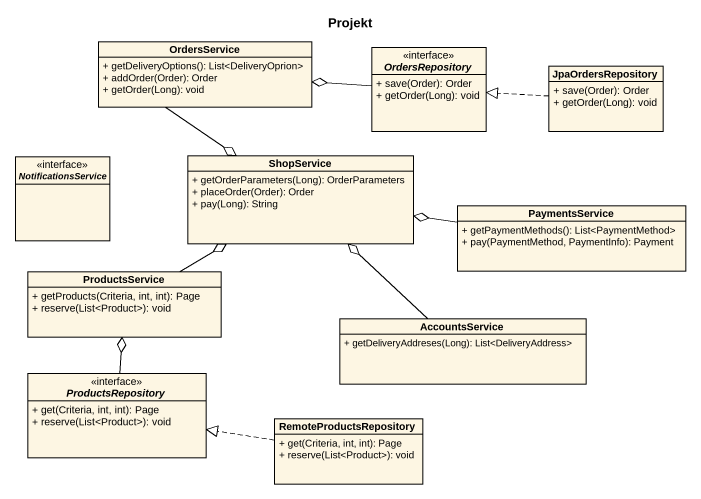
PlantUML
@startuml
title Projekt
hide circle
hide empty members
skinparam classAttributeIconSize 0
class OrdersService {
  + getDeliveryOptions(): List<DeliveryOprion>
  + addOrder(Order): Order
  + getOrder(Long): void
}
interface OrdersRepository {
  + save(Order): Order
  + getOrder(Long): void
}
class JpaOrdersRepository {
  + save(Order): Order
  + getOrder(Long): void
}
interface NotificationsService
class ShopService {
  + getOrderParameters(Long): OrderParameters
  + placeOrder(Order): Order
  + pay(Long): String
}
class PaymentsService {
  + getPaymentMethods(): List<PaymentMethod>
  + pay(PaymentMethod, PaymentInfo): Payment
}
class ProductsService {
  + getProducts(Criteria, int, int): Page
  + reserve(List<Product>): void
}
class AccountsService {
  + getDeliveryAddreses(Long): List<DeliveryAddress>
}
interface ProductsRepository {
  + get(Criteria, int, int): Page
  + reserve(List<Product>): void
}
class RemoteProductsRepository {
  + get(Criteria, int, int): Page
  + reserve(List<Product>): void
}
OrdersService --o ShopService
OrdersRepository -left-o OrdersService
JpaOrdersRepository .left.|> OrdersRepository
PaymentsService -left-o ShopService
ProductsService -right-o ShopService
AccountsService -up-o ShopService
ProductsRepository -up-o ProductsService
RemoteProductsRepository .left.|> ProductsRepository
@enduml
